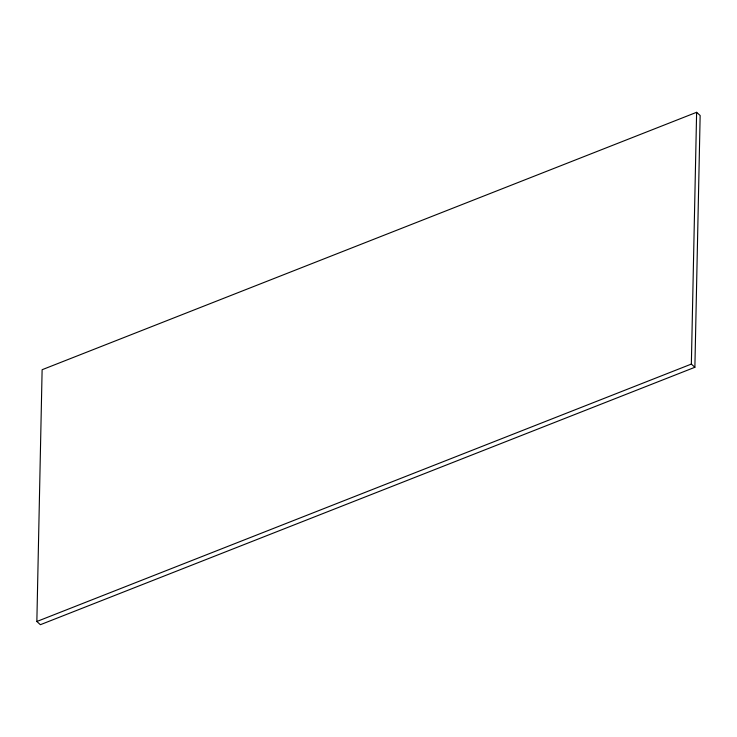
<?xml version="1.0" encoding="UTF-8"?>
<svg xmlns="http://www.w3.org/2000/svg" width="737" height="737" viewBox="0 0 737 737"><rect width="100%" height="100%" fill="white"/><g stroke="black" fill="none" stroke-linecap="round" stroke-linejoin="round"><path stroke-width="1.11" d="M36.85 621.494L42.12 369.716L696.622 112.3L700.15 115.506L694.88 367.284L40.378 624.7L36.85 621.494L691.352 364.078L694.88 367.284M691.352 364.078L696.622 112.3"/></g></svg>
